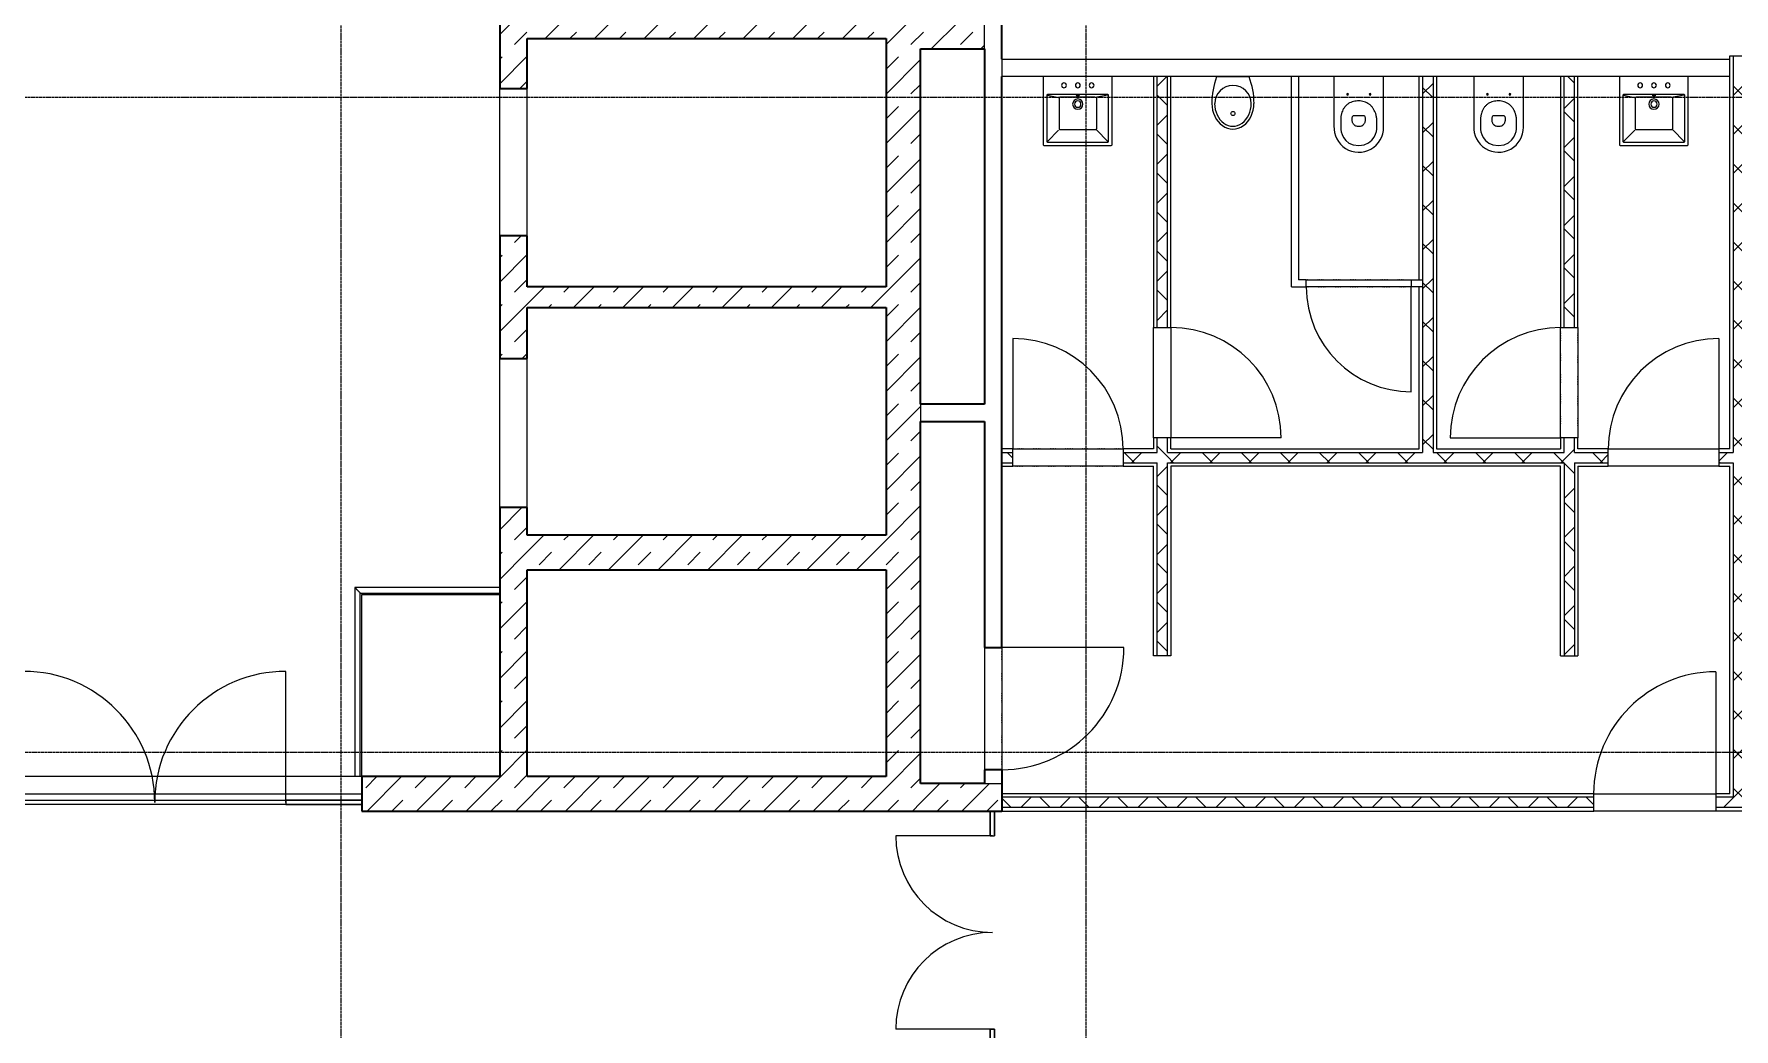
# Model space of a CAD drawing. Header units: millimetres. Extents: x -309577 to 26510, y -302335 to 26695.
# Drawn here: x -238764 to -226445, y -288938 to -281725 of the extents above; entities that cross this region are included whole.
import ezdxf

# ---------------------------------------------------------------- set-up
doc = ezdxf.new("R2010")
doc.units = ezdxf.units.MM
doc.linetypes.add('Rasterlinie', pattern=[22.225, 12.7, -3.175, 3.175, -3.175])
doc.linetypes.add('Über Schnittebene 1', pattern=[1, 0, -1])
for name, color, linetype, lineweight in [('A-DOOR', 1, 'Continuous', 9), ('A-FLOR-HRAL', 1, 'Continuous', 9), ('A-FLOR-OTLN', 6, 'Continuous', 9), ('A-GLAZ', 6, 'Continuous', 9), ('A-WALL', 2, 'Continuous', 9), ('A-WALL-PATT', 2, 'Continuous', 35), ('I-WALL', 2, 'Continuous', 9), ('P-SANR-FIXT', 6, 'Continuous', 9), ('S-GRID', 1, 'Continuous', 9)]:
    doc.layers.add(name, color=color, linetype=linetype, lineweight=lineweight)
pattern_1 = [(45, (0, 0), (-179.60512, 179.60512), []), (45, (179.6, 0), (-179.60512, 179.60512), [127, -127])]
pattern_2 = [(45, (0, 0), (-141.42136, 141.42136), []), (135, (0, 0), (-141.42136, -141.42136), [])]

# ---------------------------------------------------------------- blocks, each defined once
blk = doc.blocks.new('Systemelement - Verglasung-313474-Ebene 2')
at = {"layer": 'A-GLAZ'}
for p, q in [((-950, 15), (950, 15)), ((-950, 15), (-950, -15)), ((950, 15), (950, -15)), ((950, -15), (-950, -15))]:
    blk.add_line(p, q, dxfattribs=at)
blk = doc.blocks.new('Systemelement - Verglasung-313473-Ebene 2')
at = {"layer": 'A-GLAZ'}
for p, q in [((-275, 15), (275, 15)), ((-275, 15), (-275, -15)), ((275, 15), (275, -15)), ((275, -15), (-275, -15))]:
    blk.add_line(p, q, dxfattribs=at)
blk = doc.blocks.new('Drehflügel 1-flg - Stahlzarge1 - 88_5 x 2_26 2-313441-Ebene 2')
at = {"layer": 'A-DOOR'}
blk.add_line((442, -962), (442, -77), dxfattribs=at)
blk.add_arc((442, -77), 885, 180, 270, dxfattribs=at)
blk = doc.blocks.new('Systemelement - Verglasung-313535-Ebene 2')
at = {"layer": 'A-GLAZ'}
for p, q in [((-85, 15), (85, 15)), ((-85, 15), (-85, -15)), ((85, 15), (85, -15)), ((85, -15), (-85, -15))]:
    blk.add_line(p, q, dxfattribs=at)
blk = doc.blocks.new('Systemelement - Verglasung-313619-Ebene 2')
at = {"layer": 'A-GLAZ'}
for p, q in [((-90, 15), (90, 15)), ((-90, 15), (-90, -15)), ((90, 15), (90, -15)), ((90, -15), (-90, -15))]:
    blk.add_line(p, q, dxfattribs=at)
blk = doc.blocks.new('Geländer - Geländer-380598-Ebene 2')
at = {"layer": 'A-FLOR-HRAL'}
for p, q in [((-236439, -285738), (-236439, -287108)), ((-235389, -285738), (-236439, -285738)), ((-236399, -287108), (-236399, -285778)), ((-236399, -285778), (-235389, -285778)), ((-236399, -287108), (-236439, -287108))]:
    blk.add_line(p, q, dxfattribs=at)
blk.add_open_spline([(-236399, -285778), (-236399, -285778), (-236399, -285777), (-236400, -285776), (-236401, -285775), (-236403, -285774), (-236404, -285773), (-236405, -285772), (-236406, -285770), (-236408, -285768), (-236410, -285767), (-236411, -285765), (-236412, -285764), (-236414, -285763), (-236415, -285762), (-236416, -285760), (-236417, -285759), (-236419, -285758), (-236420, -285756), (-236421, -285755), (-236423, -285754), (-236424, -285753), (-236425, -285751), (-236426, -285750), (-236428, -285749), (-236429, -285748), (-236430, -285747), (-236431, -285745), (-236433, -285744), (-236434, -285743), (-236435, -285742), (-236436, -285740), (-236437, -285739), (-236438, -285738), (-236439, -285738), (-236439, -285738)], degree=3, knots=[0, 0, 0, 0, 0.083333, 0.125, 0.166667, 0.208333, 0.229167, 0.25, 0.291667, 0.333333, 0.354167, 0.375, 0.395833, 0.416667, 0.4375, 0.458333, 0.479167, 0.5, 0.520833, 0.541667, 0.5625, 0.583333, 0.604167, 0.625, 0.645833, 0.666667, 0.6875, 0.708333, 0.75, 0.770833, 0.791667, 0.833333, 0.875, 0.916667, 1, 1, 1, 1], dxfattribs=at)
blk = doc.blocks.new('Drehflügel 1-flg - Stahlzarge1 - 80 x 2_26-313601-Ebene 2')
at = {"layer": 'A-DOOR'}
blk.add_line((400, 877), (400, 77), dxfattribs=at)
blk.add_arc((400, 77), 800, 90, 180, dxfattribs=at)
blk = doc.blocks.new('Drehflügel 1-flg - Stahlzarge1 - 80 x 2_26-313600-Ebene 2')
at = {"layer": 'A-DOOR'}
blk.add_line((400, -877), (400, -77), dxfattribs=at)
blk.add_arc((400, -77), 800, 180, 270, dxfattribs=at)
blk = doc.blocks.new('Drehflügel 1-flg - Stahlzarge1 - 76 x 2_135-313628-Ebene 2')
at = {"layer": 'A-DOOR'}
blk.add_line((380, -799), (380, -39), dxfattribs=at)
blk.add_arc((380, -39), 760, 180, 270, dxfattribs=at)
blk = doc.blocks.new('Drehflügel 1-flg - Stahlzarge1 - 88_5 x 2_26-313629-Ebene 2')
at = {"layer": 'A-DOOR'}
blk.add_line((442, 962), (442, 77), dxfattribs=at)
blk.add_arc((442, 77), 885, 90, 180, dxfattribs=at)
blk = doc.blocks.new('WC - Kombination _1_ - 550 x 360 mm-313640-Ebene 2')
at = {"layer": 'P-SANR-FIXT'}
for p, q in [((-55, -63), (-55, -422)), ((305, -431), (305, -63))]:
    blk.add_line(p, q, dxfattribs=at)
for centre, radius, start, end in [((44, -192), 6.33, 0, 180), ((44, -192), 6.33, 180, 360), ((207, -192), 6.33, 0, 180), ((207, -192), 6.33, 180, 360), ((125, -432), 180, 176.6105, 0.5201)]:
    blk.add_arc(centre, radius, start, end, dxfattribs=at)
for points, knots in [([(256, -435), (256, -428), (256, -415), (256, -400), (256, -390), (256, -386), (256, -383), (256, -380), (256, -378), (256, -376), (256, -374), (256, -373), (256, -372), (256, -371), (256, -370), (255, -369), (255, -368), (255, -366), (255, -365), (255, -363), (254, -359), (253, -355), (252, -351), (251, -344), (249, -336), (246, -327), (241, -314), (233, -300), (222, -283), (208, -269), (192, -257), (174, -248), (155, -243), (139, -240), (126, -240), (112, -240), (96, -242), (76, -247), (58, -254), (41, -265), (27, -279), (15, -295), (6, -313), (1, -328), (-2, -341), (-4, -351), (-5, -361), (-6, -368), (-6, -371)], [0, 0, 0, 0, 0.065062, 0.130124, 0.146389, 0.162655, 0.170788, 0.17892, 0.187053, 0.195186, 0.199252, 0.203319, 0.207385, 0.209418, 0.211451, 0.215518, 0.219584, 0.223651, 0.227717, 0.23585, 0.243982, 0.260248, 0.276513, 0.292779, 0.32531, 0.357841, 0.390372, 0.455434, 0.520496, 0.585558, 0.65062, 0.715682, 0.780744, 0.845806, 0.878337, 0.910868, 0.97593, 1.040992, 1.106054, 1.171116, 1.236178, 1.30124, 1.366302, 1.431364, 1.463895, 1.496426, 1.528957, 1.561488, 1.561488, 1.561488, 1.561488]), ([(78, -383), (77, -353), (82, -347), (87, -346), (101, -344), (149, -344), (163, -346), (168, -347), (173, -353), (172, -383)], [0, 0, 0, 0, 1, 1, 1, 2, 2, 2, 3, 3, 3, 3]), ([(-6, -371), (-6, -389), (-6, -414), (-6, -435), (-6, -455), (4, -562), (125, -562), (245, -562), (256, -448), (256, -435)], [3, 3, 3, 3, 4, 4, 4, 5, 5, 5, 6, 6, 6, 6]), ([(172, -383), (172, -386), (170, -392), (167, -400), (163, -408), (158, -413), (154, -417), (149, -421), (140, -425), (125, -427), (110, -425), (101, -421), (96, -417), (91, -413), (87, -408), (82, -400), (79, -392), (78, -386), (78, -383)], [0, 0, 0, 0, 0.0288677, 0.0577354, 0.0866031, 0.1154708, 0.1299046, 0.1443385, 0.1732062, 0.2309416, 0.2886769, 0.3175446, 0.3319785, 0.3464123, 0.37528, 0.4041477, 0.4330154, 0.4618831, 0.4618831, 0.4618831, 0.4618831])]:
    blk.add_open_spline(points, degree=3, knots=knots, dxfattribs=at)
blk = doc.blocks.new('Wandwaschbecken _3_ - 500 x 500 mm-313641-Ebene 2')
at = {"layer": 'P-SANR-FIXT'}
for p, q in [((-124, -68), (-124, -558)), ((374, -558), (374, -68)), ((-99, -198), (-99, -533)), ((344, -193), (-94, -193)), ((-94, -198), (-14, -214)), ((-9, -218), (-9, -443)), ((-1, -213), (-4, -213)), ((249, -213), (-1, -213)), ((261, -218), (261, -443)), ((344, -198), (265, -213)), ((349, -533), (349, -198)), ((-94, -533), (-13, -451)), ((-4, -448), (256, -448)), ((344, -533), (262, -450)), ((-119, -563), (369, -563)), ((-94, -538), (344, -538))]:
    blk.add_line(p, q, dxfattribs=at)
for centre, radius, start, end in [((-119, -68), 5, 90, 180), ((26, -127), 17.5, 360, 180), ((126, -127), 17.5, 360, 180), ((226, -127), 17.5, 360, 180), ((369, -68), 5, 0, 90), ((-94, -198), 5, 90, 180), ((-4, -218), 5, 90, 180), ((26, -127), 17.5, 180, 360), ((126, -263), 37.5, 360, 180), ((126, -263), 23, 360, 180), ((126, -127), 17.5, 180, 360), ((226, -127), 17.5, 180, 360), ((256, -218), 5, 0, 90), ((344, -198), 5, 0, 90), ((126, -263), 37.5, 180, 360), ((126, -263), 23, 180, 360), ((-4, -443), 5, 180, 270), ((256, -443), 5, 270, 360), ((-119, -558), 5, 180, 270), ((-94, -533), 5, 180, 270), ((344, -533), 5, 270, 0), ((369, -558), 5, 270, 0)]:
    blk.add_arc(centre, radius, start, end, dxfattribs=at)
for start_param, end_param in [(0, 3.141593), (3.141593, 6.283185)]:
    blk.add_ellipse((126, -199), major_axis=(12.5, 0), ratio=0.247617, start_param=start_param, end_param=end_param, dxfattribs=at)
blk = doc.blocks.new('Pissoir - Pissoir-313565-Ebene 2')
at = {"layer": 'P-SANR-FIXT'}
blk.add_line((-117, 3), (117, 3), dxfattribs=at)
blk.add_circle((0, 268), 15, dxfattribs=at)
for centre, start, end in [((392, 195), 180, 200.6739), ((-392, 195), 339.3261, 0)]:
    blk.add_arc(centre, 545, start, end, dxfattribs=at)
for major_axis, ratio, start_param, end_param in [((0, 186), 0.819068, 4.712389, 7.853982), ((0, 165), 0.80303, 4.712389, 7.853982), ((132, 0), 0.987707, 3.141593, 6.283185)]:
    blk.add_ellipse((0, 195), major_axis=major_axis, ratio=ratio, start_param=start_param, end_param=end_param, dxfattribs=at)
blk = doc.blocks.new('Türelement 2-flg - Drehflügel - Glas - Standard-313472-Ebene 2')
at = {"layer": 'A-DOOR'}
for p, q in [((-950, 0), (-950, 950)), ((950, 0), (950, 950))]:
    blk.add_line(p, q, dxfattribs=at)
for centre, start, end in [((-950, 0), 0, 90), ((950, 0), 90, 180)]:
    blk.add_arc(centre, 950, start, end, dxfattribs=at)
blk = doc.blocks.new('Systemelement - Verglasung-313471-Ebene 2')
at = {"layer": 'A-GLAZ'}
for p, q in [((275, 15), (-275, 15)), ((-275, 15), (-275, -15)), ((275, -15), (275, 15)), ((-275, -15), (275, -15))]:
    blk.add_line(p, q, dxfattribs=at)
blk = doc.blocks.new('Drehflügel 1-flg - Stahlzarge1 - 88_5 x 2_26 2-V91-Ebene 2')
at = {"layer": 'A-DOOR', "linetype": 'Über Schnittebene 1'}
for p, q in [((442, 48), (-443, 48)), ((-443, -77), (442, -77))]:
    blk.add_line(p, q, dxfattribs=at)
at = {"layer": 'A-DOOR'}
blk.add_line((442, -962), (442, -77), dxfattribs=at)
blk.add_arc((442, -77), 885, 180, 270, dxfattribs=at)
blk = doc.blocks.new('Systemelement - Verglasung-V95-Ebene 2')
at = {"layer": 'A-GLAZ'}
for p, q in [((85, 15), (-85, 15)), ((-85, 15), (-85, -15)), ((85, -15), (85, 15)), ((-85, -15), (85, -15))]:
    blk.add_line(p, q, dxfattribs=at)
blk = doc.blocks.new('Systemelement - Verglasung-V135-Ebene 2')
at = {"layer": 'A-GLAZ'}
for p, q in [((90, 15), (-90, 15)), ((-90, 15), (-90, -15)), ((90, -15), (90, 15)), ((-90, -15), (90, -15))]:
    blk.add_line(p, q, dxfattribs=at)
blk = doc.blocks.new('Türelement 2-flg - Drehflügel - Glas - Standard-313620-Ebene 2')
at = {"layer": 'A-DOOR'}
for p, q in [((-700, 0), (-700, 700)), ((700, 0), (700, 700))]:
    blk.add_line(p, q, dxfattribs=at)
for centre, start, end in [((-700, 0), 0, 90), ((700, 0), 90, 180)]:
    blk.add_arc(centre, 700, start, end, dxfattribs=at)
blk = doc.blocks.new('Geländer - Geländer-380628-Ebene 2')
at = {"layer": 'A-FLOR-HRAL'}
for p, q in [((-236439, -285738), (-236439, -287108)), ((-235389, -285738), (-236439, -285738)), ((-236399, -287108), (-236399, -285778)), ((-236399, -285778), (-235389, -285778)), ((-236399, -287108), (-236439, -287108))]:
    blk.add_line(p, q, dxfattribs=at)
blk.add_open_spline([(-236399, -285778), (-236399, -285778), (-236399, -285777), (-236400, -285776), (-236401, -285775), (-236403, -285774), (-236404, -285773), (-236405, -285772), (-236406, -285770), (-236408, -285768), (-236410, -285767), (-236411, -285765), (-236412, -285764), (-236414, -285763), (-236415, -285762), (-236416, -285760), (-236417, -285759), (-236419, -285758), (-236420, -285756), (-236421, -285755), (-236423, -285754), (-236424, -285753), (-236425, -285751), (-236426, -285750), (-236428, -285749), (-236429, -285748), (-236430, -285747), (-236431, -285745), (-236433, -285744), (-236434, -285743), (-236435, -285742), (-236436, -285740), (-236437, -285739), (-236438, -285738), (-236439, -285738), (-236439, -285738)], degree=3, knots=[0, 0, 0, 0, 0.083333, 0.125, 0.166667, 0.208333, 0.229167, 0.25, 0.291667, 0.333333, 0.354167, 0.375, 0.395833, 0.416667, 0.4375, 0.458333, 0.479167, 0.5, 0.520833, 0.541667, 0.5625, 0.583333, 0.604167, 0.625, 0.645833, 0.666667, 0.6875, 0.708333, 0.75, 0.770833, 0.791667, 0.833333, 0.875, 0.916667, 1, 1, 1, 1], dxfattribs=at)
blk = doc.blocks.new('Drehflügel 1-flg - Stahlzarge1 - 80 x 2_26-V121-Ebene 2')
at = {"layer": 'A-DOOR'}
blk.add_line((400, 877), (400, 77), dxfattribs=at)
at = {"layer": 'A-DOOR', "linetype": 'Über Schnittebene 1'}
for p, q in [((-400, 77), (400, 77)), ((400, -48), (-400, -48))]:
    blk.add_line(p, q, dxfattribs=at)
at = {"layer": 'A-DOOR'}
blk.add_arc((400, 77), 800, 90, 180, dxfattribs=at)
blk = doc.blocks.new('Drehflügel 1-flg - Stahlzarge1 - 80 x 2_26-V120-Ebene 2')
at = {"layer": 'A-DOOR', "linetype": 'Über Schnittebene 1'}
for p, q in [((400, 48), (-400, 48)), ((-400, -77), (400, -77))]:
    blk.add_line(p, q, dxfattribs=at)
at = {"layer": 'A-DOOR'}
blk.add_line((400, -877), (400, -77), dxfattribs=at)
blk.add_arc((400, -77), 800, 180, 270, dxfattribs=at)
blk = doc.blocks.new('Drehflügel 1-flg - Stahlzarge1 - 76 x 2_135-V157-Ebene 2')
at = {"layer": 'A-DOOR', "linetype": 'Über Schnittebene 1'}
for p, q in [((380, 11), (-380, 11)), ((-380, -39), (380, -39))]:
    blk.add_line(p, q, dxfattribs=at)
at = {"layer": 'A-DOOR'}
blk.add_line((380, -799), (380, -39), dxfattribs=at)
blk.add_arc((380, -39), 760, 180, 270, dxfattribs=at)
blk = doc.blocks.new('Drehflügel 1-flg - Stahlzarge1 - 88_5 x 2_26-V158-Ebene 2')
at = {"layer": 'A-DOOR'}
blk.add_line((442, 962), (442, 77), dxfattribs=at)
at = {"layer": 'A-DOOR', "linetype": 'Über Schnittebene 1'}
for p, q in [((-443, 77), (442, 77)), ((442, -48), (-443, -48))]:
    blk.add_line(p, q, dxfattribs=at)
at = {"layer": 'A-DOOR'}
blk.add_arc((442, 77), 885, 90, 180, dxfattribs=at)
blk = doc.blocks.new('WC - Kombination _1_ - 550 x 360 mm-V168-Ebene 2')
at = {"layer": 'P-SANR-FIXT'}
for p, q in [((-55, -63), (-55, -422)), ((305, -431), (305, -63))]:
    blk.add_line(p, q, dxfattribs=at)
for centre, radius, start, end in [((44, -192), 6.33, 0, 180), ((44, -192), 6.33, 180, 360), ((207, -192), 6.33, 0, 180), ((207, -192), 6.33, 180, 360), ((125, -432), 180, 176.6105, 0.5201)]:
    blk.add_arc(centre, radius, start, end, dxfattribs=at)
for points, knots in [([(256, -435), (256, -428), (256, -415), (256, -400), (256, -390), (256, -386), (256, -383), (256, -380), (256, -378), (256, -376), (256, -374), (256, -373), (256, -372), (256, -371), (256, -370), (255, -369), (255, -368), (255, -366), (255, -365), (255, -363), (254, -359), (253, -355), (252, -351), (251, -344), (249, -336), (246, -327), (241, -314), (233, -300), (222, -283), (208, -269), (192, -257), (174, -248), (155, -243), (139, -240), (126, -240), (112, -240), (96, -242), (76, -247), (58, -254), (41, -265), (27, -279), (15, -295), (6, -313), (1, -328), (-2, -341), (-4, -351), (-5, -361), (-6, -368), (-6, -371)], [0, 0, 0, 0, 0.065062, 0.130124, 0.146389, 0.162655, 0.170788, 0.17892, 0.187053, 0.195186, 0.199252, 0.203319, 0.207385, 0.209418, 0.211451, 0.215518, 0.219584, 0.223651, 0.227717, 0.23585, 0.243982, 0.260248, 0.276513, 0.292779, 0.32531, 0.357841, 0.390372, 0.455434, 0.520496, 0.585558, 0.65062, 0.715682, 0.780744, 0.845806, 0.878337, 0.910868, 0.97593, 1.040992, 1.106054, 1.171116, 1.236178, 1.30124, 1.366302, 1.431364, 1.463895, 1.496426, 1.528957, 1.561488, 1.561488, 1.561488, 1.561488]), ([(78, -383), (77, -353), (82, -347), (87, -346), (101, -344), (149, -344), (163, -346), (168, -347), (173, -353), (172, -383)], [0, 0, 0, 0, 1, 1, 1, 2, 2, 2, 3, 3, 3, 3]), ([(-6, -371), (-6, -389), (-6, -414), (-6, -435), (-6, -455), (4, -562), (125, -562), (245, -562), (256, -448), (256, -435)], [3, 3, 3, 3, 4, 4, 4, 5, 5, 5, 6, 6, 6, 6]), ([(172, -383), (172, -386), (170, -392), (167, -400), (163, -408), (158, -413), (154, -417), (149, -421), (140, -425), (125, -427), (110, -425), (101, -421), (96, -417), (91, -413), (87, -408), (82, -400), (79, -392), (78, -386), (78, -383)], [0, 0, 0, 0, 0.0288677, 0.0577354, 0.0866031, 0.1154708, 0.1299046, 0.1443385, 0.1732062, 0.2309416, 0.2886769, 0.3175446, 0.3319785, 0.3464123, 0.37528, 0.4041477, 0.4330154, 0.4618831, 0.4618831, 0.4618831, 0.4618831])]:
    blk.add_open_spline(points, degree=3, knots=knots, dxfattribs=at)
blk = doc.blocks.new('Wandwaschbecken _3_ - 500 x 500 mm-V169-Ebene 2')
at = {"layer": 'P-SANR-FIXT'}
for p, q in [((-124, -68), (-124, -558)), ((374, -558), (374, -68)), ((-99, -198), (-99, -533)), ((344, -193), (-94, -193)), ((-94, -198), (-14, -214)), ((-9, -218), (-9, -443)), ((-1, -213), (-4, -213)), ((249, -213), (-1, -213)), ((261, -218), (261, -443)), ((344, -198), (265, -213)), ((349, -533), (349, -198)), ((-94, -533), (-13, -451)), ((-4, -448), (256, -448)), ((344, -533), (262, -450)), ((-119, -563), (369, -563)), ((-94, -538), (344, -538))]:
    blk.add_line(p, q, dxfattribs=at)
for centre, radius, start, end in [((-119, -68), 5, 90, 180), ((26, -127), 17.5, 360, 180), ((126, -127), 17.5, 360, 180), ((226, -127), 17.5, 360, 180), ((369, -68), 5, 0, 90), ((-94, -198), 5, 90, 180), ((-4, -218), 5, 90, 180), ((26, -127), 17.5, 180, 360), ((126, -263), 37.5, 360, 180), ((126, -263), 23, 360, 180), ((126, -127), 17.5, 180, 360), ((226, -127), 17.5, 180, 360), ((256, -218), 5, 0, 90), ((344, -198), 5, 0, 90), ((126, -263), 37.5, 180, 360), ((126, -263), 23, 180, 360), ((-4, -443), 5, 180, 270), ((256, -443), 5, 270, 360), ((-119, -558), 5, 180, 270), ((-94, -533), 5, 180, 270), ((344, -533), 5, 270, 0), ((369, -558), 5, 270, 0)]:
    blk.add_arc(centre, radius, start, end, dxfattribs=at)
for start_param, end_param in [(0, 3.141593), (3.141593, 6.283185)]:
    blk.add_ellipse((126, -199), major_axis=(12.5, 0), ratio=0.247617, start_param=start_param, end_param=end_param, dxfattribs=at)
blk = doc.blocks.new('Pissoir - Pissoir-V170-Ebene 2')
at = {"layer": 'P-SANR-FIXT'}
blk.add_line((-117, 3), (117, 3), dxfattribs=at)
blk.add_circle((0, 268), 15, dxfattribs=at)
for centre, start, end in [((392, 195), 180, 200.6739), ((-392, 195), 339.3261, 0)]:
    blk.add_arc(centre, 545, start, end, dxfattribs=at)
for major_axis, ratio, start_param, end_param in [((0, 186), 0.819068, 4.712389, 7.853982), ((0, 165), 0.80303, 4.712389, 7.853982), ((132, 0), 0.987707, 3.141593, 6.283185)]:
    blk.add_ellipse((0, 195), major_axis=major_axis, ratio=ratio, start_param=start_param, end_param=end_param, dxfattribs=at)

msp = doc.modelspace()

# ---------------------------------------------------------------- hatches: boundary and pattern name
at = {"layer": 'A-WALL-PATT', "lineweight": 9}
h = msp.add_hatch(dxfattribs=at)
h.set_pattern_fill('FP_60', color=256, style=0, pattern_type=2)
h.set_pattern_definition(pattern_1)
h.paths.add_polyline_path([(-235189, -287108), (-235189, -285158), (-235389, -285158), (-235389, -287108)], flags=0)
h.paths.add_polyline_path([(-235189, -284078), (-235189, -283188), (-235389, -283188), (-235389, -284078)], flags=0)
h.paths.add_polyline_path([(-235389, -282120), (-235189, -282120), (-235189, -281483), (-235389, -281483)], flags=0)
h = msp.add_hatch(dxfattribs=at)
h.set_pattern_fill('FP_60', color=256, style=0, pattern_type=2)
h.set_pattern_definition(pattern_1)
h.paths.add_polyline_path([(-233002, -281758), (-232589, -281758), (-232589, -281483), (-235189, -281483), (-235189, -281758), (-234449, -281758)], flags=0)
h = msp.add_hatch(dxfattribs=at)
h.set_pattern_fill('FP_60', color=256, style=0, pattern_type=2)
h.set_pattern_definition(pattern_1)
h.paths.add_polyline_path([(-231876, -281833), (-231876, -281633), (-232589, -281633), (-232589, -281833), (-232339, -281833)], flags=0)
h = msp.add_hatch(dxfattribs=at)
h.set_pattern_fill('FP_60', color=256, style=0, pattern_type=2)
h.set_pattern_definition(pattern_1)
h.paths.add_polyline_path([(-232339, -287358), (-232339, -281833), (-232589, -281833), (-232589, -287358)], flags=0)
h = msp.add_hatch(dxfattribs=at)
h.set_pattern_fill('FP_59', color=256, style=0, pattern_type=2)
h.set_pattern_definition(pattern_2)
h.paths.add_polyline_path([(-226451, -287258), (-226376, -287258), (-226376, -281883), (-226451, -281883), (-226451, -287233)], flags=0)
h = msp.add_hatch(dxfattribs=at)
h.set_pattern_fill('FP_59', color=256, style=0, pattern_type=2)
h.set_pattern_definition(pattern_2)
h.paths.add_polyline_path([(-230626, -286233), (-230551, -286233), (-230551, -284653), (-230626, -284653), (-230626, -285566)], flags=0)
h.paths.add_polyline_path([(-230551, -283853), (-230551, -282033), (-230626, -282033), (-230626, -283853)], flags=0)
h = msp.add_hatch(dxfattribs=at)
h.set_pattern_fill('FP_59', color=256, style=0, pattern_type=2)
h.set_pattern_definition(pattern_2)
h.paths.add_polyline_path([(-228701, -284758), (-228626, -284758), (-228626, -282033), (-228701, -282033), (-228701, -284733)], flags=0)
h = msp.add_hatch(dxfattribs=at)
h.set_pattern_fill('FP_59', color=256, style=0, pattern_type=2)
h.set_pattern_definition(pattern_2)
h.paths.add_polyline_path([(-227676, -284758), (-227601, -284758), (-227601, -284653), (-227676, -284653), (-227676, -284733)], flags=0)
h.paths.add_polyline_path([(-227676, -283853), (-227601, -283853), (-227601, -282033), (-227676, -282033), (-227676, -282732)], flags=0)
h = msp.add_hatch(dxfattribs=at)
h.set_pattern_fill('FP_60', color=256, style=0, pattern_type=2)
h.set_pattern_definition(pattern_1)
h.paths.add_polyline_path([(-235189, -283708), (-232589, -283708), (-232589, -283558), (-235189, -283558)], flags=0)
h = msp.add_hatch(dxfattribs=at)
h.set_pattern_fill('FP_59', color=256, style=0, pattern_type=2)
h.set_pattern_definition(pattern_2)
h.paths.add_polyline_path([(-230871, -284833), (-230626, -284833), (-230626, -284758), (-230871, -284758)], flags=0)
h.paths.add_polyline_path([(-226451, -284833), (-226451, -284758), (-226556, -284758), (-226556, -284833), (-226476, -284833)], flags=0)
h.paths.add_polyline_path([(-231751, -284833), (-231671, -284833), (-231671, -284758), (-231751, -284758)], flags=0)
h.paths.add_polyline_path([(-230551, -284833), (-227356, -284833), (-227356, -284758), (-230551, -284758)], flags=0)
h = msp.add_hatch(dxfattribs=at)
h.set_pattern_fill('FP_59', color=256, style=0, pattern_type=2)
h.set_pattern_definition(pattern_2)
h.paths.add_polyline_path([(-227601, -286233), (-227601, -284833), (-227676, -284833), (-227676, -286233)], flags=0)
h = msp.add_hatch(dxfattribs=at)
h.set_pattern_fill('FP_60', color=256, style=0, pattern_type=2)
h.set_pattern_definition(pattern_1)
h.paths.add_polyline_path([(-232589, -285608), (-232589, -285358), (-235189, -285358), (-235189, -285608), (-233002, -285608)], flags=0)
h = msp.add_hatch(dxfattribs=at)
h.set_pattern_fill('FP_60', color=256, style=0, pattern_type=2)
h.set_pattern_definition(pattern_1)
h.paths.add_polyline_path([(-234449, -287358), (-232589, -287358), (-232589, -287108), (-236389, -287108), (-236389, -287358), (-235896, -287358)], flags=0)
h = msp.add_hatch(dxfattribs=at)
h.set_pattern_fill('FP_60', color=256, style=0, pattern_type=2)
h.set_pattern_definition(pattern_1)
h.paths.add_polyline_path([(-231751, -287358), (-231751, -287158), (-232339, -287158), (-232339, -287358)], flags=0)
h = msp.add_hatch(dxfattribs=at)
h.set_pattern_fill('FP_59', color=256, style=0, pattern_type=2)
h.set_pattern_definition(pattern_2)
h.paths.add_polyline_path([(-211489, -287333), (-211276, -287333), (-211276, -287258), (-215801, -287258), (-215801, -287333), (-211639, -287333)], flags=0)
h.paths.add_polyline_path([(-192726, -287333), (-192726, -287258), (-193326, -287258), (-193326, -287333)], flags=0)
h.paths.add_polyline_path([(-231556, -287333), (-227461, -287333), (-227461, -287258), (-231751, -287258), (-231751, -287333)], flags=0)
h.paths.add_polyline_path([(-194326, -287333), (-194326, -287258), (-200951, -287258), (-200951, -287333), (-196831, -287333)], flags=0)
h.paths.add_polyline_path([(-226576, -287333), (-223526, -287333), (-223526, -287258), (-226576, -287258)], flags=0)
h.paths.add_polyline_path([(-201951, -287333), (-201951, -287258), (-206351, -287258), (-206351, -287333), (-202619, -287333)], flags=0)
h.paths.add_polyline_path([(-222526, -287333), (-222201, -287333), (-222201, -287258), (-222526, -287258)], flags=0)
h.paths.add_polyline_path([(-221201, -287333), (-216801, -287333), (-216801, -287258), (-221201, -287258)], flags=0)
h.paths.add_polyline_path([(-207351, -287333), (-207351, -287258), (-210276, -287258), (-210276, -287333), (-208406, -287333)], flags=0)

# ---------------------------------------------------------------- linework, layer by layer
at = {"layer": 'A-FLOR-OTLN'}
for p, q in [((-235189, -283188), (-235189, -282120)), ((-235189, -285158), (-235189, -284078)), ((-236389, -287108), (-236389, -285788)), ((-236389, -285788), (-235389, -285788)), ((-231876, -286173), (-231876, -287058)), ((-236439, -287108), (-239389, -287108)), ((-236389, -287108), (-236399, -287108)), ((-239389, -287233), (-236389, -287233))]:
    msp.add_line(p, q, dxfattribs=at)
at = {"layer": 'A-WALL', "color": 10, "lineweight": 35}
for p, q in [((-235389, -281483), (-235389, -282120)), ((-231751, -281908), (-231751, -281633)), ((-235189, -282120), (-235189, -281758)), ((-235189, -281758), (-232589, -281758)), ((-232589, -281758), (-232589, -283558)), ((-232339, -284408), (-232339, -281833)), ((-232339, -281833), (-231876, -281833)), ((-231876, -281833), (-231876, -284408)), ((-231751, -286173), (-231751, -282033)), ((-235389, -282120), (-235189, -282120)), ((-235389, -283188), (-235389, -284078)), ((-235189, -283188), (-235389, -283188)), ((-235189, -283558), (-235189, -283188)), ((-232589, -283558), (-235189, -283558)), ((-235189, -284078), (-235189, -283708)), ((-235189, -283708), (-232589, -283708)), ((-232589, -283708), (-232589, -285358)), ((-235389, -284078), (-235189, -284078)), ((-231876, -284408), (-232339, -284408)), ((-232339, -287158), (-232339, -284533)), ((-232339, -284533), (-231876, -284533)), ((-231876, -284533), (-231876, -286173)), ((-235389, -285158), (-235389, -287108)), ((-235189, -285158), (-235389, -285158)), ((-235189, -285358), (-235189, -285158)), ((-232589, -285358), (-235189, -285358)), ((-235189, -287108), (-235189, -285608)), ((-235189, -285608), (-232589, -285608)), ((-232589, -285608), (-232589, -287108)), ((-231876, -286173), (-231751, -286173)), ((-235389, -287108), (-236389, -287108)), ((-236389, -287108), (-236389, -287358)), ((-232589, -287108), (-235189, -287108)), ((-231751, -287058), (-231876, -287058)), ((-231876, -287058), (-231876, -287158)), ((-231751, -287058), (-231751, -287358)), ((-231876, -287158), (-232339, -287158)), ((-236389, -287358), (-232339, -287358)), ((-232339, -287358), (-231751, -287358))]:
    msp.add_line(p, q, dxfattribs=at)
at = {"layer": 'A-WALL'}
for p, q in [((-231876, -281833), (-231876, -281633)), ((-231751, -281908), (-231751, -282033)), ((-231751, -281908), (-226476, -281908)), ((-226476, -284733), (-226476, -281883)), ((-226476, -281883), (-226351, -281883)), ((-226451, -281883), (-226451, -284758)), ((-226476, -282033), (-231751, -282033)), ((-230626, -283853), (-230626, -282033)), ((-230551, -283853), (-230551, -282033)), ((-228726, -283508), (-228726, -282033)), ((-228701, -282033), (-228701, -284758)), ((-228626, -282033), (-228626, -284758)), ((-228601, -282033), (-228601, -284733)), ((-227676, -283853), (-227676, -282033)), ((-227601, -283853), (-227601, -282033)), ((-235389, -285158), (-235389, -282120)), ((-235189, -283558), (-235189, -283558)), ((-228726, -284733), (-228726, -283558)), ((-230651, -284653), (-230651, -283853)), ((-230526, -283853), (-230526, -284653)), ((-227701, -284653), (-227701, -283853)), ((-227576, -283853), (-227576, -284653)), ((-232339, -284408), (-232339, -284533)), ((-230626, -284758), (-230626, -284653)), ((-230551, -284758), (-230551, -284653)), ((-227676, -284758), (-227676, -284653)), ((-227601, -284758), (-227601, -284653)), ((-231751, -284758), (-231671, -284758)), ((-231671, -284733), (-230871, -284733)), ((-230871, -284758), (-230626, -284758)), ((-230551, -284758), (-228701, -284758)), ((-230526, -284733), (-228726, -284733)), ((-228626, -284758), (-227676, -284758)), ((-228601, -284733), (-227701, -284733)), ((-227601, -284758), (-227356, -284758)), ((-227356, -284733), (-226556, -284733)), ((-226556, -284758), (-226451, -284758)), ((-231751, -284833), (-231671, -284833)), ((-230871, -284858), (-231671, -284858)), ((-230871, -284833), (-230626, -284833)), ((-230651, -286233), (-230651, -284858)), ((-230626, -286233), (-230626, -284833)), ((-230551, -286233), (-230551, -284833)), ((-230551, -284833), (-227676, -284833)), ((-230526, -284858), (-230526, -286233)), ((-227701, -284858), (-230526, -284858)), ((-227701, -286233), (-227701, -284858)), ((-227676, -284833), (-227676, -286233)), ((-227601, -284833), (-227601, -286233)), ((-227601, -284833), (-227356, -284833)), ((-227576, -284858), (-227576, -286233)), ((-226556, -284858), (-227356, -284858)), ((-226556, -284833), (-226451, -284833)), ((-226476, -287233), (-226476, -284858)), ((-226451, -284833), (-226451, -287258)), ((-232589, -285608), (-232589, -285608)), ((-231751, -286173), (-231751, -287058)), ((-230526, -286233), (-230651, -286233)), ((-227701, -286233), (-227576, -286233)), ((-231876, -287158), (-231751, -287158)), ((-227461, -287258), (-231751, -287258)), ((-227461, -287233), (-226576, -287233)), ((-226451, -287258), (-226576, -287258)), ((-227461, -287333), (-231751, -287333)), ((-215801, -287358), (-227461, -287358)), ((-223526, -287333), (-226576, -287333))]:
    msp.add_line(p, q, dxfattribs=at)
at = {"layer": 'A-WALL', "color": 7}
for p, q in [((-230651, -282033), (-230651, -283853)), ((-230526, -283853), (-230526, -282033)), ((-227701, -282033), (-227701, -283853)), ((-227576, -283853), (-227576, -282033)), ((-230651, -283853), (-230526, -283853)), ((-227701, -283853), (-227576, -283853)), ((-230651, -284653), (-230651, -284733)), ((-230526, -284653), (-230651, -284653)), ((-230526, -284733), (-230526, -284653)), ((-227701, -284653), (-227701, -284733)), ((-227576, -284653), (-227701, -284653)), ((-227576, -284733), (-227576, -284653)), ((-231671, -284733), (-231751, -284733)), ((-231671, -284858), (-231671, -284733)), ((-230651, -284733), (-230871, -284733)), ((-230871, -284733), (-230871, -284858)), ((-227356, -284733), (-227576, -284733)), ((-227356, -284858), (-227356, -284733)), ((-226476, -284733), (-226556, -284733)), ((-226556, -284733), (-226556, -284858)), ((-231751, -284858), (-231671, -284858)), ((-230871, -284858), (-230651, -284858)), ((-227576, -284858), (-227356, -284858)), ((-226556, -284858), (-226476, -284858)), ((-227461, -287233), (-231751, -287233)), ((-227461, -287358), (-227461, -287233)), ((-226476, -287233), (-226576, -287233)), ((-226576, -287233), (-226576, -287358)), ((-231751, -287358), (-227461, -287358))]:
    msp.add_line(p, q, dxfattribs=at)
at = {"layer": 'I-WALL'}
for p, q in [((-229651, -283558), (-229651, -282033)), ((-229601, -282033), (-229601, -283508)), ((-229544, -283508), (-228701, -283508)), ((-228701, -283558), (-229544, -283558))]:
    msp.add_line(p, q, dxfattribs=at)
at = {"layer": 'I-WALL', "color": 7}
for p, q in [((-229651, -283558), (-229544, -283558)), ((-229544, -283508), (-229601, -283508)), ((-229544, -283558), (-229544, -283508)), ((-228784, -283508), (-228784, -283558))]:
    msp.add_line(p, q, dxfattribs=at)
at = {"layer": 'S-GRID', "linetype": 'Rasterlinie'}
for p, q in [((-236539, -296483), (-236539, -278649)), ((-231139, -296483), (-231139, -278649)), ((-297439, -282183), (-175468, -282183)), ((-175468, -286933), (-297439, -286933))]:
    msp.add_line(p, q, dxfattribs=at)

# ---------------------------------------------------------------- block references
at = {"layer": 'A-DOOR'}
for name, p in [('Drehflügel 1-flg - Stahlzarge1 - 76 x 2_135-V157-Ebene 2', (-229164, -283519)), ('Drehflügel 1-flg - Stahlzarge1 - 76 x 2_135-313628-Ebene 2', (-229164, -283519)), ('Drehflügel 1-flg - Stahlzarge1 - 80 x 2_26-313601-Ebene 2', (-226956, -284810)), ('Drehflügel 1-flg - Stahlzarge1 - 80 x 2_26-V121-Ebene 2', (-226956, -284810)), ('Türelement 2-flg - Drehflügel - Glas - Standard-313472-Ebene 2', (-237889, -287295)), ('Drehflügel 1-flg - Stahlzarge1 - 88_5 x 2_26-313629-Ebene 2', (-227019, -287310)), ('Drehflügel 1-flg - Stahlzarge1 - 88_5 x 2_26-V158-Ebene 2', (-227019, -287310))]:
    msp.add_blockref(name, p, dxfattribs=at)
for name, p, rotation in [('Drehflügel 1-flg - Stahlzarge1 - 80 x 2_26-313600-Ebene 2', (-231271, -284810), 180), ('Drehflügel 1-flg - Stahlzarge1 - 80 x 2_26-V120-Ebene 2', (-231271, -284810), 180), ('Drehflügel 1-flg - Stahlzarge1 - 80 x 2_26-V121-Ebene 2', (-230603, -284253), 270), ('Drehflügel 1-flg - Stahlzarge1 - 80 x 2_26-313601-Ebene 2', (-230603, -284253), 270), ('Drehflügel 1-flg - Stahlzarge1 - 80 x 2_26-313600-Ebene 2', (-227624, -284253), 270), ('Drehflügel 1-flg - Stahlzarge1 - 80 x 2_26-V120-Ebene 2', (-227624, -284253), 270), ('Drehflügel 1-flg - Stahlzarge1 - 88_5 x 2_26 2-V91-Ebene 2', (-231828, -286615), 90), ('Drehflügel 1-flg - Stahlzarge1 - 88_5 x 2_26 2-313441-Ebene 2', (-231828, -286615), 90), ('Türelement 2-flg - Drehflügel - Glas - Standard-313620-Ebene 2', (-231819, -288238), 90)]:
    msp.add_blockref(name, p, dxfattribs=dict(at, rotation=rotation))
at = {"layer": 'A-FLOR-HRAL'}
for name in ['Geländer - Geländer-380598-Ebene 2', 'Geländer - Geländer-380628-Ebene 2']:
    msp.add_blockref(name, (0, 0), dxfattribs=at)
at = {"layer": 'A-GLAZ'}
for name, p in [('Systemelement - Verglasung-313474-Ebene 2', (-237889, -287295)), ('Systemelement - Verglasung-313473-Ebene 2', (-236664, -287295)), ('Systemelement - Verglasung-313471-Ebene 2', (-236664, -287295))]:
    msp.add_blockref(name, p, dxfattribs=at)
at = {"layer": 'A-GLAZ', "rotation": 90}
for name, p in [('Systemelement - Verglasung-313619-Ebene 2', (-231819, -287448)), ('Systemelement - Verglasung-V135-Ebene 2', (-231819, -287448)), ('Systemelement - Verglasung-313535-Ebene 2', (-231819, -289023)), ('Systemelement - Verglasung-V95-Ebene 2', (-231819, -289023))]:
    msp.add_blockref(name, p, dxfattribs=at)
at = {"layer": 'P-SANR-FIXT'}
for name, p in [('Wandwaschbecken _3_ - 500 x 500 mm-313641-Ebene 2', (-231326, -281970)), ('Wandwaschbecken _3_ - 500 x 500 mm-V169-Ebene 2', (-231326, -281970)), ('WC - Kombination _1_ - 550 x 360 mm-313640-Ebene 2', (-229289, -281970)), ('WC - Kombination _1_ - 550 x 360 mm-V168-Ebene 2', (-229289, -281970)), ('WC - Kombination _1_ - 550 x 360 mm-313640-Ebene 2', (-228276, -281970)), ('WC - Kombination _1_ - 550 x 360 mm-V168-Ebene 2', (-228276, -281970)), ('Wandwaschbecken _3_ - 500 x 500 mm-313641-Ebene 2', (-227151, -281970)), ('Wandwaschbecken _3_ - 500 x 500 mm-V169-Ebene 2', (-227151, -281970))]:
    msp.add_blockref(name, p, dxfattribs=at)
at = {"layer": 'P-SANR-FIXT', "rotation": 180}
for name in ['Pissoir - Pissoir-313565-Ebene 2', 'Pissoir - Pissoir-V170-Ebene 2']:
    msp.add_blockref(name, (-230076, -282033), dxfattribs=at)

doc.saveas('drawing.dxf')
